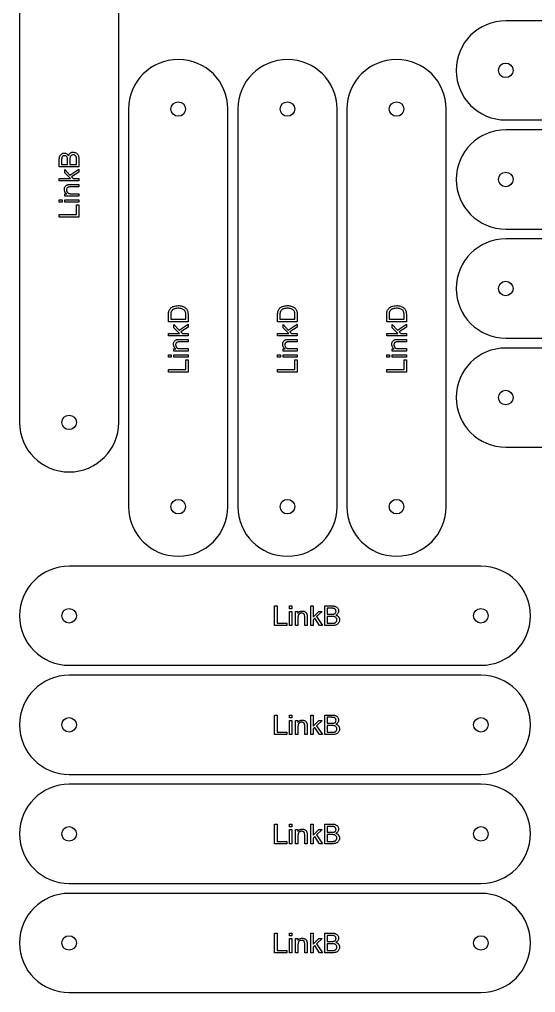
# Model space of a CAD drawing. Header units: millimetres. Extents: x 18 to 1155, y 18 to 1155.
# Drawn here: x 18 to 330, y 18 to 607 of the extents above; entities that cross this region are included whole.
import ezdxf

# ---------------------------------------------------------------- set-up
doc = ezdxf.new("R2010")
doc.units = ezdxf.units.MM
doc.layers.add('cut', color=5, linetype='Continuous', true_color=0x0000ff)
doc.layers.add('line engraving', color=1, linetype='Continuous', true_color=0xff0000)

msp = doc.modelspace()

# ---------------------------------------------------------------- linework, layer by layer
at = {"layer": 'cut', "color": 5, "true_color": 0x0000ff}
for points in [[(78, 612, 1), (18, 612), (18, 363, 1), (78, 363)], [(552.6, 606), (312, 606, 1), (312, 546), (552.6, 546, 1)], [(84, 552.6), (84, 312, 1), (144, 312), (144, 552.6, 1)], [(150, 552.6), (150, 312, 1), (210, 312), (210, 552.6, 1)], [(216, 552.6), (216, 312, 1), (276, 312), (276, 552.6, 1)], [(552.6, 540), (312, 540, 1), (312, 480), (552.6, 480, 1)], [(552.6, 474), (312, 474, 1), (312, 414), (552.6, 414, 1)], [(552.6, 408), (312, 408, 1), (312, 348), (552.6, 348, 1)], [(297, 216, 1), (297, 276), (48, 276, 1), (48, 216)], [(297, 150, 1), (297, 210), (48, 210, 1), (48, 150)], [(297, 84, 1), (297, 144), (48, 144, 1), (48, 84)], [(297, 18, 1), (297, 78), (48, 78, 1), (48, 18)]]:
    msp.add_lwpolyline(points, format="xyb", close=True, dxfattribs=at)
for centre in [(312, 576), (114, 552.6), (180, 552.6), (246, 552.6), (312, 510), (312, 444), (312, 378), (48, 363), (114, 312), (180, 312), (246, 312), (48, 246), (297, 246), (48, 180), (297, 180), (48, 114), (297, 114), (48, 48), (297, 48)]:
    msp.add_circle(centre, 4.4, dxfattribs=at)
at = {"layer": 'line engraving', "color": 1, "true_color": 0xff0000}
for points in [[(53.93, 517.53), (42.07, 517.53), (42.07, 521.98), (42.08, 522.31), (42.09, 522.63), (42.12, 522.92), (42.16, 523.21), (42.21, 523.47), (42.27, 523.72), (42.35, 523.95), (42.43, 524.16), (42.63, 524.55), (42.89, 524.89), (43.19, 525.19), (43.54, 525.45), (43.92, 525.65), (44.3, 525.8), (44.7, 525.88), (45.1, 525.91), (45.48, 525.89), (45.84, 525.81), (46.19, 525.68), (46.54, 525.5), (46.86, 525.27), (47.14, 524.98), (47.4, 524.64), (47.62, 524.25), (47.71, 524.51), (47.81, 524.76), (47.92, 524.99), (48.05, 525.21), (48.19, 525.4), (48.34, 525.59), (48.51, 525.76), (48.7, 525.91), (48.89, 526.04), (49.09, 526.16), (49.3, 526.26), (49.52, 526.34), (49.75, 526.41), (49.99, 526.45), (50.24, 526.48), (50.49, 526.49), (50.9, 526.46), (51.3, 526.4), (51.68, 526.29), (52.04, 526.13), (52.38, 525.95), (52.67, 525.74), (52.93, 525.51), (53.14, 525.26), (53.33, 524.99), (53.49, 524.68), (53.62, 524.34), (53.73, 523.97), (53.82, 523.55), (53.88, 523.1), (53.92, 522.6), (53.93, 522.05), (53.93, 517.53)], [(47.05, 519.1), (47.05, 521.67), (47.04, 522.15), (47.02, 522.56), (46.98, 522.9), (46.92, 523.16), (46.81, 523.44), (46.68, 523.69), (46.52, 523.89), (46.33, 524.06), (46.11, 524.2), (45.86, 524.29), (45.59, 524.35), (45.29, 524.37), (45, 524.35), (44.73, 524.3), (44.48, 524.21), (44.25, 524.08), (44.04, 523.93), (43.87, 523.74), (43.74, 523.52), (43.64, 523.27), (43.6, 523.13), (43.56, 522.96), (43.53, 522.77), (43.51, 522.56), (43.49, 522.32), (43.48, 522.06), (43.47, 521.78), (43.47, 521.47), (43.47, 519.1), (47.05, 519.1)], [(52.53, 519.1), (52.53, 522.05), (52.53, 522.41), (52.52, 522.7), (52.5, 522.94), (52.47, 523.12), (52.42, 523.38), (52.34, 523.62), (52.26, 523.83), (52.15, 524.03), (52.02, 524.2), (51.87, 524.36), (51.69, 524.5), (51.49, 524.63), (51.27, 524.73), (51.02, 524.8), (50.77, 524.85), (50.49, 524.86), (50.17, 524.84), (49.87, 524.78), (49.59, 524.67), (49.34, 524.52), (49.11, 524.33), (48.92, 524.12), (48.77, 523.86), (48.65, 523.58), (48.56, 523.24), (48.5, 522.84), (48.47, 522.38), (48.45, 521.84), (48.45, 519.1), (52.53, 519.1)], [(53.93, 509.13), (42.07, 509.13), (42.07, 510.59), (48.83, 510.59), (45.34, 514.04), (45.34, 515.92), (48.53, 512.64), (53.93, 516.25), (53.93, 514.46), (49.54, 511.62), (50.52, 510.59), (53.93, 510.59), (53.93, 509.13)], [(53.93, 499.91), (45.34, 499.91), (45.34, 501.22), (46.56, 501.22), (46.23, 501.47), (45.94, 501.75), (45.7, 502.05), (45.5, 502.38), (45.34, 502.73), (45.23, 503.12), (45.17, 503.52), (45.14, 503.96), (45.16, 504.34), (45.21, 504.7), (45.3, 505.05), (45.42, 505.38), (45.57, 505.69), (45.75, 505.95), (45.94, 506.18), (46.16, 506.36), (46.39, 506.51), (46.65, 506.63), (46.93, 506.74), (47.23, 506.81), (47.47, 506.85), (47.79, 506.87), (48.18, 506.89), (48.65, 506.89), (53.93, 506.89), (53.93, 505.44), (48.7, 505.44), (48.29, 505.43), (47.93, 505.39), (47.62, 505.34), (47.37, 505.27), (47.16, 505.17), (46.98, 505.03), (46.81, 504.86), (46.67, 504.66), (46.55, 504.44), (46.47, 504.19), (46.42, 503.93), (46.41, 503.65), (46.42, 503.42), (46.44, 503.2), (46.49, 502.99), (46.55, 502.78), (46.64, 502.59), (46.74, 502.4), (46.86, 502.22), (47, 502.04), (47.16, 501.89), (47.36, 501.75), (47.59, 501.63), (47.85, 501.54), (48.15, 501.46), (48.48, 501.41), (48.84, 501.38), (49.24, 501.37), (53.93, 501.37), (53.93, 499.91)], [(43.74, 496.24), (42.07, 496.24), (42.07, 497.7), (43.74, 497.7), (43.74, 496.24)], [(53.93, 496.24), (45.34, 496.24), (45.34, 497.7), (53.93, 497.7), (53.93, 496.24)], [(53.93, 487.14), (42.07, 487.14), (42.07, 488.71), (52.53, 488.71), (52.53, 494.55), (53.93, 494.55), (53.93, 487.14)], [(119.93, 423.84), (108.07, 423.84), (108.07, 427.92), (108.07, 428.26), (108.08, 428.57), (108.09, 428.87), (108.11, 429.14), (108.14, 429.4), (108.17, 429.63), (108.2, 429.84), (108.24, 430.04), (108.38, 430.53), (108.57, 430.98), (108.81, 431.4), (109.09, 431.77), (109.29, 432), (109.51, 432.21), (109.75, 432.41), (109.99, 432.59), (110.25, 432.76), (110.53, 432.92), (110.81, 433.05), (111.12, 433.18), (111.75, 433.38), (112.44, 433.53), (113.16, 433.61), (113.94, 433.64), (114.59, 433.62), (115.21, 433.56), (115.79, 433.47), (116.33, 433.33), (116.83, 433.16), (117.28, 432.97), (117.69, 432.75), (118.06, 432.52), (118.38, 432.27), (118.67, 432), (118.92, 431.73), (119.13, 431.44), (119.32, 431.13), (119.48, 430.79), (119.61, 430.42), (119.73, 430.02), (119.82, 429.59), (119.88, 429.13), (119.92, 428.64), (119.93, 428.12), (119.93, 423.84)], [(118.53, 425.41), (118.53, 427.94), (118.52, 428.5), (118.48, 428.99), (118.41, 429.42), (118.31, 429.78), (118.19, 430.1), (118.05, 430.38), (117.88, 430.63), (117.7, 430.84), (117.39, 431.11), (117.04, 431.34), (116.64, 431.54), (116.2, 431.71), (115.7, 431.85), (115.15, 431.95), (114.56, 432.01), (113.91, 432.03), (113.46, 432.02), (113.03, 431.99), (112.64, 431.94), (112.27, 431.87), (111.92, 431.79), (111.6, 431.68), (111.31, 431.56), (111.05, 431.41), (110.81, 431.26), (110.59, 431.09), (110.39, 430.92), (110.22, 430.74), (110.06, 430.55), (109.92, 430.35), (109.81, 430.14), (109.71, 429.93), (109.66, 429.76), (109.61, 429.57), (109.56, 429.35), (109.53, 429.11), (109.5, 428.84), (109.48, 428.55), (109.47, 428.24), (109.47, 427.9), (109.47, 425.41), (118.53, 425.41)], [(185.93, 423.84), (174.07, 423.84), (174.07, 427.92), (174.07, 428.26), (174.08, 428.57), (174.09, 428.87), (174.11, 429.14), (174.14, 429.4), (174.17, 429.63), (174.2, 429.84), (174.24, 430.04), (174.38, 430.53), (174.57, 430.98), (174.81, 431.4), (175.09, 431.77), (175.29, 432), (175.51, 432.21), (175.75, 432.41), (175.99, 432.59), (176.25, 432.76), (176.53, 432.92), (176.81, 433.05), (177.12, 433.18), (177.75, 433.38), (178.44, 433.53), (179.16, 433.61), (179.94, 433.64), (180.59, 433.62), (181.21, 433.56), (181.79, 433.47), (182.33, 433.33), (182.83, 433.16), (183.28, 432.97), (183.69, 432.75), (184.06, 432.52), (184.38, 432.27), (184.67, 432), (184.92, 431.73), (185.13, 431.44), (185.32, 431.13), (185.48, 430.79), (185.61, 430.42), (185.73, 430.02), (185.82, 429.59), (185.88, 429.13), (185.92, 428.64), (185.93, 428.12), (185.93, 423.84)], [(184.53, 425.41), (184.53, 427.94), (184.52, 428.5), (184.48, 428.99), (184.41, 429.42), (184.31, 429.78), (184.19, 430.1), (184.05, 430.38), (183.88, 430.63), (183.7, 430.84), (183.39, 431.11), (183.04, 431.34), (182.64, 431.54), (182.2, 431.71), (181.7, 431.85), (181.15, 431.95), (180.56, 432.01), (179.91, 432.03), (179.46, 432.02), (179.03, 431.99), (178.64, 431.94), (178.27, 431.87), (177.92, 431.79), (177.6, 431.68), (177.31, 431.56), (177.05, 431.41), (176.81, 431.26), (176.59, 431.09), (176.39, 430.92), (176.22, 430.74), (176.06, 430.55), (175.92, 430.35), (175.81, 430.14), (175.71, 429.93), (175.66, 429.76), (175.61, 429.57), (175.56, 429.35), (175.53, 429.11), (175.5, 428.84), (175.48, 428.55), (175.47, 428.24), (175.47, 427.9), (175.47, 425.41), (184.53, 425.41)], [(251.93, 423.84), (240.07, 423.84), (240.07, 427.92), (240.07, 428.26), (240.08, 428.57), (240.09, 428.87), (240.11, 429.14), (240.14, 429.4), (240.17, 429.63), (240.2, 429.84), (240.24, 430.04), (240.38, 430.53), (240.57, 430.98), (240.81, 431.4), (241.09, 431.77), (241.29, 432), (241.51, 432.21), (241.75, 432.41), (241.99, 432.59), (242.25, 432.76), (242.53, 432.92), (242.81, 433.05), (243.12, 433.18), (243.75, 433.38), (244.44, 433.53), (245.16, 433.61), (245.94, 433.64), (246.59, 433.62), (247.21, 433.56), (247.79, 433.47), (248.33, 433.33), (248.83, 433.16), (249.28, 432.97), (249.69, 432.75), (250.06, 432.52), (250.38, 432.27), (250.67, 432), (250.92, 431.73), (251.13, 431.44), (251.32, 431.13), (251.48, 430.79), (251.61, 430.42), (251.73, 430.02), (251.82, 429.59), (251.88, 429.13), (251.92, 428.64), (251.93, 428.12), (251.93, 423.84)], [(250.53, 425.41), (250.53, 427.94), (250.52, 428.5), (250.48, 428.99), (250.41, 429.42), (250.31, 429.78), (250.19, 430.1), (250.05, 430.38), (249.88, 430.63), (249.7, 430.84), (249.39, 431.11), (249.04, 431.34), (248.64, 431.54), (248.2, 431.71), (247.7, 431.85), (247.15, 431.95), (246.56, 432.01), (245.91, 432.03), (245.46, 432.02), (245.03, 431.99), (244.64, 431.94), (244.27, 431.87), (243.92, 431.79), (243.6, 431.68), (243.31, 431.56), (243.05, 431.41), (242.81, 431.26), (242.59, 431.09), (242.39, 430.92), (242.22, 430.74), (242.06, 430.55), (241.92, 430.35), (241.81, 430.14), (241.71, 429.93), (241.66, 429.76), (241.61, 429.57), (241.56, 429.35), (241.53, 429.11), (241.5, 428.84), (241.48, 428.55), (241.47, 428.24), (241.47, 427.9), (241.47, 425.41), (250.53, 425.41)], [(119.93, 415.38), (108.07, 415.38), (108.07, 416.83), (114.83, 416.83), (111.34, 420.28), (111.34, 422.16), (114.53, 418.88), (119.93, 422.5), (119.93, 420.7), (115.54, 417.86), (116.52, 416.83), (119.93, 416.83), (119.93, 415.38)], [(185.93, 415.38), (174.07, 415.38), (174.07, 416.83), (180.83, 416.83), (177.34, 420.28), (177.34, 422.16), (180.53, 418.88), (185.93, 422.5), (185.93, 420.7), (181.54, 417.86), (182.52, 416.83), (185.93, 416.83), (185.93, 415.38)], [(251.93, 415.38), (240.07, 415.38), (240.07, 416.83), (246.83, 416.83), (243.34, 420.28), (243.34, 422.16), (246.53, 418.88), (251.93, 422.5), (251.93, 420.7), (247.54, 417.86), (248.52, 416.83), (251.93, 416.83), (251.93, 415.38)], [(119.93, 406.15), (111.34, 406.15), (111.34, 407.47), (112.56, 407.47), (112.23, 407.72), (111.94, 407.99), (111.7, 408.29), (111.5, 408.62), (111.34, 408.98), (111.23, 409.36), (111.17, 409.77), (111.14, 410.2), (111.16, 410.58), (111.21, 410.95), (111.3, 411.29), (111.42, 411.63), (111.57, 411.93), (111.75, 412.2), (111.94, 412.42), (112.16, 412.6), (112.39, 412.75), (112.65, 412.88), (112.93, 412.98), (113.23, 413.06), (113.47, 413.09), (113.79, 413.12), (114.18, 413.13), (114.65, 413.14), (119.93, 413.14), (119.93, 411.68), (114.7, 411.68), (114.29, 411.67), (113.93, 411.64), (113.62, 411.58), (113.37, 411.51), (113.16, 411.41), (112.98, 411.27), (112.81, 411.11), (112.67, 410.91), (112.55, 410.68), (112.47, 410.44), (112.42, 410.17), (112.41, 409.89), (112.42, 409.66), (112.44, 409.44), (112.49, 409.23), (112.55, 409.03), (112.64, 408.83), (112.74, 408.64), (112.86, 408.46), (113, 408.29), (113.16, 408.13), (113.36, 407.99), (113.59, 407.87), (113.85, 407.78), (114.15, 407.71), (114.48, 407.65), (114.84, 407.62), (115.24, 407.61), (119.93, 407.61), (119.93, 406.15)], [(185.93, 406.15), (177.34, 406.15), (177.34, 407.47), (178.56, 407.47), (178.23, 407.72), (177.94, 407.99), (177.7, 408.29), (177.5, 408.62), (177.34, 408.98), (177.23, 409.36), (177.17, 409.77), (177.14, 410.2), (177.16, 410.58), (177.21, 410.95), (177.3, 411.29), (177.42, 411.63), (177.57, 411.93), (177.75, 412.2), (177.94, 412.42), (178.16, 412.6), (178.39, 412.75), (178.65, 412.88), (178.93, 412.98), (179.23, 413.06), (179.47, 413.09), (179.79, 413.12), (180.18, 413.13), (180.65, 413.14), (185.93, 413.14), (185.93, 411.68), (180.7, 411.68), (180.29, 411.67), (179.93, 411.64), (179.62, 411.58), (179.37, 411.51), (179.16, 411.41), (178.98, 411.27), (178.81, 411.11), (178.67, 410.91), (178.55, 410.68), (178.47, 410.44), (178.42, 410.17), (178.41, 409.89), (178.42, 409.66), (178.44, 409.44), (178.49, 409.23), (178.55, 409.03), (178.64, 408.83), (178.74, 408.64), (178.86, 408.46), (179, 408.29), (179.16, 408.13), (179.36, 407.99), (179.59, 407.87), (179.85, 407.78), (180.15, 407.71), (180.48, 407.65), (180.84, 407.62), (181.24, 407.61), (185.93, 407.61), (185.93, 406.15)], [(251.93, 406.15), (243.34, 406.15), (243.34, 407.47), (244.56, 407.47), (244.23, 407.72), (243.94, 407.99), (243.7, 408.29), (243.5, 408.62), (243.34, 408.98), (243.23, 409.36), (243.17, 409.77), (243.14, 410.2), (243.16, 410.58), (243.21, 410.95), (243.3, 411.29), (243.42, 411.63), (243.57, 411.93), (243.75, 412.2), (243.94, 412.42), (244.16, 412.6), (244.39, 412.75), (244.65, 412.88), (244.93, 412.98), (245.23, 413.06), (245.47, 413.09), (245.79, 413.12), (246.18, 413.13), (246.65, 413.14), (251.93, 413.14), (251.93, 411.68), (246.7, 411.68), (246.29, 411.67), (245.93, 411.64), (245.62, 411.58), (245.37, 411.51), (245.16, 411.41), (244.98, 411.27), (244.81, 411.11), (244.67, 410.91), (244.55, 410.68), (244.47, 410.44), (244.42, 410.17), (244.41, 409.89), (244.42, 409.66), (244.44, 409.44), (244.49, 409.23), (244.55, 409.03), (244.64, 408.83), (244.74, 408.64), (244.86, 408.46), (245, 408.29), (245.16, 408.13), (245.36, 407.99), (245.59, 407.87), (245.85, 407.78), (246.15, 407.71), (246.48, 407.65), (246.84, 407.62), (247.24, 407.61), (251.93, 407.61), (251.93, 406.15)], [(109.74, 402.48), (108.07, 402.48), (108.07, 403.94), (109.74, 403.94), (109.74, 402.48)], [(119.93, 393.38), (108.07, 393.38), (108.07, 394.95), (118.53, 394.95), (118.53, 400.79), (119.93, 400.79), (119.93, 393.38)], [(119.93, 402.48), (111.34, 402.48), (111.34, 403.94), (119.93, 403.94), (119.93, 402.48)], [(175.74, 402.48), (174.07, 402.48), (174.07, 403.94), (175.74, 403.94), (175.74, 402.48)], [(185.93, 393.38), (174.07, 393.38), (174.07, 394.95), (184.53, 394.95), (184.53, 400.79), (185.93, 400.79), (185.93, 393.38)], [(185.93, 402.48), (177.34, 402.48), (177.34, 403.94), (185.93, 403.94), (185.93, 402.48)], [(241.74, 402.48), (240.07, 402.48), (240.07, 403.94), (241.74, 403.94), (241.74, 402.48)], [(251.93, 393.38), (240.07, 393.38), (240.07, 394.95), (250.53, 394.95), (250.53, 400.79), (251.93, 400.79), (251.93, 393.38)], [(251.93, 402.48), (243.34, 402.48), (243.34, 403.94), (251.93, 403.94), (251.93, 402.48)], [(172.14, 240.07), (172.14, 251.93), (173.71, 251.93), (173.71, 241.47), (179.55, 241.47), (179.55, 240.07), (172.14, 240.07)], [(181.24, 250.26), (181.24, 251.93), (182.7, 251.93), (182.7, 250.26), (181.24, 250.26)], [(181.24, 240.07), (181.24, 248.66), (182.7, 248.66), (182.7, 240.07), (181.24, 240.07)], [(184.91, 240.07), (184.91, 248.66), (186.22, 248.66), (186.22, 247.44), (186.47, 247.77), (186.75, 248.06), (187.05, 248.3), (187.38, 248.5), (187.73, 248.66), (188.12, 248.77), (188.52, 248.83), (188.96, 248.86), (189.34, 248.84), (189.7, 248.79), (190.05, 248.7), (190.38, 248.58), (190.69, 248.43), (190.95, 248.25), (191.18, 248.06), (191.36, 247.84), (191.51, 247.61), (191.63, 247.35), (191.74, 247.07), (191.81, 246.77), (191.85, 246.53), (191.87, 246.21), (191.89, 245.82), (191.89, 245.35), (191.89, 240.07), (190.44, 240.07), (190.44, 245.3), (190.43, 245.71), (190.39, 246.07), (190.34, 246.38), (190.27, 246.63), (190.17, 246.84), (190.03, 247.02), (189.86, 247.19), (189.66, 247.33), (189.44, 247.45), (189.19, 247.53), (188.93, 247.58), (188.65, 247.59), (188.42, 247.58), (188.2, 247.56), (187.99, 247.51), (187.78, 247.45), (187.59, 247.36), (187.4, 247.26), (187.22, 247.14), (187.04, 247), (186.89, 246.84), (186.75, 246.64), (186.63, 246.41), (186.54, 246.15), (186.46, 245.85), (186.41, 245.52), (186.38, 245.16), (186.37, 244.76), (186.37, 240.07), (184.91, 240.07)], [(194.13, 240.07), (194.13, 251.93), (195.59, 251.93), (195.59, 245.17), (199.04, 248.66), (200.92, 248.66), (197.64, 245.47), (201.25, 240.07), (199.46, 240.07), (196.62, 244.46), (195.59, 243.48), (195.59, 240.07), (194.13, 240.07)], [(202.53, 240.07), (202.53, 251.93), (206.98, 251.93), (207.31, 251.92), (207.63, 251.91), (207.92, 251.88), (208.21, 251.84), (208.47, 251.79), (208.72, 251.73), (208.95, 251.65), (209.16, 251.57), (209.55, 251.37), (209.89, 251.11), (210.19, 250.81), (210.45, 250.46), (210.65, 250.08), (210.8, 249.7), (210.88, 249.3), (210.91, 248.9), (210.89, 248.52), (210.81, 248.16), (210.68, 247.81), (210.5, 247.46), (210.27, 247.14), (209.98, 246.86), (209.64, 246.6), (209.25, 246.38), (209.51, 246.29), (209.76, 246.19), (209.99, 246.08), (210.21, 245.95), (210.4, 245.81), (210.59, 245.66), (210.76, 245.49), (210.91, 245.3), (211.04, 245.11), (211.16, 244.91), (211.26, 244.7), (211.34, 244.48), (211.41, 244.25), (211.45, 244.01), (211.48, 243.76), (211.49, 243.51), (211.46, 243.1), (211.4, 242.7), (211.29, 242.32), (211.13, 241.96), (210.95, 241.62), (210.74, 241.33), (210.51, 241.07), (210.26, 240.86), (209.99, 240.67), (209.68, 240.51), (209.34, 240.38), (208.97, 240.27), (208.55, 240.18), (208.1, 240.12), (207.6, 240.08), (207.05, 240.07), (202.53, 240.07)], [(204.1, 246.95), (206.67, 246.95), (207.15, 246.96), (207.56, 246.98), (207.9, 247.02), (208.16, 247.08), (208.44, 247.19), (208.69, 247.32), (208.89, 247.48), (209.06, 247.67), (209.2, 247.89), (209.29, 248.14), (209.35, 248.41), (209.37, 248.71), (209.35, 249), (209.3, 249.27), (209.21, 249.52), (209.08, 249.75), (208.93, 249.96), (208.74, 250.13), (208.52, 250.26), (208.27, 250.36), (208.13, 250.4), (207.96, 250.44), (207.77, 250.47), (207.56, 250.49), (207.32, 250.51), (207.06, 250.52), (206.78, 250.53), (206.47, 250.53), (204.1, 250.53), (204.1, 246.95)], [(204.1, 241.47), (207.05, 241.47), (207.41, 241.47), (207.7, 241.48), (207.94, 241.5), (208.12, 241.53), (208.38, 241.58), (208.62, 241.66), (208.83, 241.74), (209.03, 241.85), (209.2, 241.98), (209.36, 242.13), (209.5, 242.31), (209.63, 242.51), (209.73, 242.73), (209.8, 242.98), (209.85, 243.23), (209.86, 243.51), (209.84, 243.83), (209.78, 244.13), (209.67, 244.41), (209.52, 244.66), (209.33, 244.89), (209.12, 245.08), (208.86, 245.23), (208.58, 245.35), (208.24, 245.44), (207.84, 245.5), (207.38, 245.53), (206.84, 245.55), (204.1, 245.55), (204.1, 241.47)], [(172.14, 174.07), (172.14, 185.93), (173.71, 185.93), (173.71, 175.47), (179.55, 175.47), (179.55, 174.07), (172.14, 174.07)], [(181.24, 184.26), (181.24, 185.93), (182.7, 185.93), (182.7, 184.26), (181.24, 184.26)], [(181.24, 174.07), (181.24, 182.66), (182.7, 182.66), (182.7, 174.07), (181.24, 174.07)], [(184.91, 174.07), (184.91, 182.66), (186.22, 182.66), (186.22, 181.44), (186.47, 181.77), (186.75, 182.06), (187.05, 182.3), (187.38, 182.5), (187.73, 182.66), (188.12, 182.77), (188.52, 182.83), (188.96, 182.86), (189.34, 182.84), (189.7, 182.79), (190.05, 182.7), (190.38, 182.58), (190.69, 182.43), (190.95, 182.25), (191.18, 182.06), (191.36, 181.84), (191.51, 181.61), (191.63, 181.35), (191.74, 181.07), (191.81, 180.77), (191.85, 180.53), (191.87, 180.21), (191.89, 179.82), (191.89, 179.35), (191.89, 174.07), (190.44, 174.07), (190.44, 179.3), (190.43, 179.71), (190.39, 180.07), (190.34, 180.38), (190.27, 180.63), (190.17, 180.84), (190.03, 181.02), (189.86, 181.19), (189.66, 181.33), (189.44, 181.45), (189.19, 181.53), (188.93, 181.58), (188.65, 181.59), (188.42, 181.58), (188.2, 181.56), (187.99, 181.51), (187.78, 181.45), (187.59, 181.36), (187.4, 181.26), (187.22, 181.14), (187.04, 181), (186.89, 180.84), (186.75, 180.64), (186.63, 180.41), (186.54, 180.15), (186.46, 179.85), (186.41, 179.52), (186.38, 179.16), (186.37, 178.76), (186.37, 174.07), (184.91, 174.07)], [(194.13, 174.07), (194.13, 185.93), (195.59, 185.93), (195.59, 179.17), (199.04, 182.66), (200.92, 182.66), (197.64, 179.47), (201.25, 174.07), (199.46, 174.07), (196.62, 178.46), (195.59, 177.48), (195.59, 174.07), (194.13, 174.07)], [(202.53, 174.07), (202.53, 185.93), (206.98, 185.93), (207.31, 185.92), (207.63, 185.91), (207.92, 185.88), (208.21, 185.84), (208.47, 185.79), (208.72, 185.73), (208.95, 185.65), (209.16, 185.57), (209.55, 185.37), (209.89, 185.11), (210.19, 184.81), (210.45, 184.46), (210.65, 184.08), (210.8, 183.7), (210.88, 183.3), (210.91, 182.9), (210.89, 182.52), (210.81, 182.16), (210.68, 181.81), (210.5, 181.46), (210.27, 181.14), (209.98, 180.86), (209.64, 180.6), (209.25, 180.38), (209.51, 180.29), (209.76, 180.19), (209.99, 180.08), (210.21, 179.95), (210.4, 179.81), (210.59, 179.66), (210.76, 179.49), (210.91, 179.3), (211.04, 179.11), (211.16, 178.91), (211.26, 178.7), (211.34, 178.48), (211.41, 178.25), (211.45, 178.01), (211.48, 177.76), (211.49, 177.51), (211.46, 177.1), (211.4, 176.7), (211.29, 176.32), (211.13, 175.96), (210.95, 175.62), (210.74, 175.33), (210.51, 175.07), (210.26, 174.86), (209.99, 174.67), (209.68, 174.51), (209.34, 174.38), (208.97, 174.27), (208.55, 174.18), (208.1, 174.12), (207.6, 174.08), (207.05, 174.07), (202.53, 174.07)], [(204.1, 180.95), (206.67, 180.95), (207.15, 180.96), (207.56, 180.98), (207.9, 181.02), (208.16, 181.08), (208.44, 181.19), (208.69, 181.32), (208.89, 181.48), (209.06, 181.67), (209.2, 181.89), (209.29, 182.14), (209.35, 182.41), (209.37, 182.71), (209.35, 183), (209.3, 183.27), (209.21, 183.52), (209.08, 183.75), (208.93, 183.96), (208.74, 184.13), (208.52, 184.26), (208.27, 184.36), (208.13, 184.4), (207.96, 184.44), (207.77, 184.47), (207.56, 184.49), (207.32, 184.51), (207.06, 184.52), (206.78, 184.53), (206.47, 184.53), (204.1, 184.53), (204.1, 180.95)], [(204.1, 175.47), (207.05, 175.47), (207.41, 175.47), (207.7, 175.48), (207.94, 175.5), (208.12, 175.53), (208.38, 175.58), (208.62, 175.66), (208.83, 175.74), (209.03, 175.85), (209.2, 175.98), (209.36, 176.13), (209.5, 176.31), (209.63, 176.51), (209.73, 176.73), (209.8, 176.98), (209.85, 177.23), (209.86, 177.51), (209.84, 177.83), (209.78, 178.13), (209.67, 178.41), (209.52, 178.66), (209.33, 178.89), (209.12, 179.08), (208.86, 179.23), (208.58, 179.35), (208.24, 179.44), (207.84, 179.5), (207.38, 179.53), (206.84, 179.55), (204.1, 179.55), (204.1, 175.47)], [(172.14, 108.07), (172.14, 119.93), (173.71, 119.93), (173.71, 109.47), (179.55, 109.47), (179.55, 108.07), (172.14, 108.07)], [(181.24, 118.26), (181.24, 119.93), (182.7, 119.93), (182.7, 118.26), (181.24, 118.26)], [(194.13, 108.07), (194.13, 119.93), (195.59, 119.93), (195.59, 113.17), (199.04, 116.66), (200.92, 116.66), (197.64, 113.47), (201.25, 108.07), (199.46, 108.07), (196.62, 112.46), (195.59, 111.48), (195.59, 108.07), (194.13, 108.07)], [(202.53, 108.07), (202.53, 119.93), (206.98, 119.93), (207.31, 119.92), (207.63, 119.91), (207.92, 119.88), (208.21, 119.84), (208.47, 119.79), (208.72, 119.73), (208.95, 119.65), (209.16, 119.57), (209.55, 119.37), (209.89, 119.11), (210.19, 118.81), (210.45, 118.46), (210.65, 118.08), (210.8, 117.7), (210.88, 117.3), (210.91, 116.9), (210.89, 116.52), (210.81, 116.16), (210.68, 115.81), (210.5, 115.46), (210.27, 115.14), (209.98, 114.86), (209.64, 114.6), (209.25, 114.38), (209.51, 114.29), (209.76, 114.19), (209.99, 114.08), (210.21, 113.95), (210.4, 113.81), (210.59, 113.66), (210.76, 113.49), (210.91, 113.3), (211.04, 113.11), (211.16, 112.91), (211.26, 112.7), (211.34, 112.48), (211.41, 112.25), (211.45, 112.01), (211.48, 111.76), (211.49, 111.51), (211.46, 111.1), (211.4, 110.7), (211.29, 110.32), (211.13, 109.96), (210.95, 109.62), (210.74, 109.33), (210.51, 109.07), (210.26, 108.86), (209.99, 108.67), (209.68, 108.51), (209.34, 108.38), (208.97, 108.27), (208.55, 108.18), (208.1, 108.12), (207.6, 108.08), (207.05, 108.07), (202.53, 108.07)], [(204.1, 114.95), (206.67, 114.95), (207.15, 114.96), (207.56, 114.98), (207.9, 115.02), (208.16, 115.08), (208.44, 115.19), (208.69, 115.32), (208.89, 115.48), (209.06, 115.67), (209.2, 115.89), (209.29, 116.14), (209.35, 116.41), (209.37, 116.71), (209.35, 117), (209.3, 117.27), (209.21, 117.52), (209.08, 117.75), (208.93, 117.96), (208.74, 118.13), (208.52, 118.26), (208.27, 118.36), (208.13, 118.4), (207.96, 118.44), (207.77, 118.47), (207.56, 118.49), (207.32, 118.51), (207.06, 118.52), (206.78, 118.53), (206.47, 118.53), (204.1, 118.53), (204.1, 114.95)], [(181.24, 108.07), (181.24, 116.66), (182.7, 116.66), (182.7, 108.07), (181.24, 108.07)], [(184.91, 108.07), (184.91, 116.66), (186.22, 116.66), (186.22, 115.44), (186.47, 115.77), (186.75, 116.06), (187.05, 116.3), (187.38, 116.5), (187.73, 116.66), (188.12, 116.77), (188.52, 116.83), (188.96, 116.86), (189.34, 116.84), (189.7, 116.79), (190.05, 116.7), (190.38, 116.58), (190.69, 116.43), (190.95, 116.25), (191.18, 116.06), (191.36, 115.84), (191.51, 115.61), (191.63, 115.35), (191.74, 115.07), (191.81, 114.77), (191.85, 114.53), (191.87, 114.21), (191.89, 113.82), (191.89, 113.35), (191.89, 108.07), (190.44, 108.07), (190.44, 113.3), (190.43, 113.71), (190.39, 114.07), (190.34, 114.38), (190.27, 114.63), (190.17, 114.84), (190.03, 115.02), (189.86, 115.19), (189.66, 115.33), (189.44, 115.45), (189.19, 115.53), (188.93, 115.58), (188.65, 115.59), (188.42, 115.58), (188.2, 115.56), (187.99, 115.51), (187.78, 115.45), (187.59, 115.36), (187.4, 115.26), (187.22, 115.14), (187.04, 115), (186.89, 114.84), (186.75, 114.64), (186.63, 114.41), (186.54, 114.15), (186.46, 113.85), (186.41, 113.52), (186.38, 113.16), (186.37, 112.76), (186.37, 108.07), (184.91, 108.07)], [(204.1, 109.47), (207.05, 109.47), (207.41, 109.47), (207.7, 109.48), (207.94, 109.5), (208.12, 109.53), (208.38, 109.58), (208.62, 109.66), (208.83, 109.74), (209.03, 109.85), (209.2, 109.98), (209.36, 110.13), (209.5, 110.31), (209.63, 110.51), (209.73, 110.73), (209.8, 110.98), (209.85, 111.23), (209.86, 111.51), (209.84, 111.83), (209.78, 112.13), (209.67, 112.41), (209.52, 112.66), (209.33, 112.89), (209.12, 113.08), (208.86, 113.23), (208.58, 113.35), (208.24, 113.44), (207.84, 113.5), (207.38, 113.53), (206.84, 113.55), (204.1, 113.55), (204.1, 109.47)], [(172.14, 42.07), (172.14, 53.93), (173.71, 53.93), (173.71, 43.47), (179.55, 43.47), (179.55, 42.07), (172.14, 42.07)], [(181.24, 52.26), (181.24, 53.93), (182.7, 53.93), (182.7, 52.26), (181.24, 52.26)], [(194.13, 42.07), (194.13, 53.93), (195.59, 53.93), (195.59, 47.17), (199.04, 50.66), (200.92, 50.66), (197.64, 47.47), (201.25, 42.07), (199.46, 42.07), (196.62, 46.46), (195.59, 45.48), (195.59, 42.07), (194.13, 42.07)], [(202.53, 42.07), (202.53, 53.93), (206.98, 53.93), (207.31, 53.92), (207.63, 53.91), (207.92, 53.88), (208.21, 53.84), (208.47, 53.79), (208.72, 53.73), (208.95, 53.65), (209.16, 53.57), (209.55, 53.37), (209.89, 53.11), (210.19, 52.81), (210.45, 52.46), (210.65, 52.08), (210.8, 51.7), (210.88, 51.3), (210.91, 50.9), (210.89, 50.52), (210.81, 50.16), (210.68, 49.81), (210.5, 49.46), (210.27, 49.14), (209.98, 48.86), (209.64, 48.6), (209.25, 48.38), (209.51, 48.29), (209.76, 48.19), (209.99, 48.08), (210.21, 47.95), (210.4, 47.81), (210.59, 47.66), (210.76, 47.49), (210.91, 47.3), (211.04, 47.11), (211.16, 46.91), (211.26, 46.7), (211.34, 46.48), (211.41, 46.25), (211.45, 46.01), (211.48, 45.76), (211.49, 45.51), (211.46, 45.1), (211.4, 44.7), (211.29, 44.32), (211.13, 43.96), (210.95, 43.62), (210.74, 43.33), (210.51, 43.07), (210.26, 42.86), (209.99, 42.67), (209.68, 42.51), (209.34, 42.38), (208.97, 42.27), (208.55, 42.18), (208.1, 42.12), (207.6, 42.08), (207.05, 42.07), (202.53, 42.07)], [(181.24, 42.07), (181.24, 50.66), (182.7, 50.66), (182.7, 42.07), (181.24, 42.07)], [(184.91, 42.07), (184.91, 50.66), (186.22, 50.66), (186.22, 49.44), (186.47, 49.77), (186.75, 50.06), (187.05, 50.3), (187.38, 50.5), (187.73, 50.66), (188.12, 50.77), (188.52, 50.83), (188.96, 50.86), (189.34, 50.84), (189.7, 50.79), (190.05, 50.7), (190.38, 50.58), (190.69, 50.43), (190.95, 50.25), (191.18, 50.06), (191.36, 49.84), (191.51, 49.61), (191.63, 49.35), (191.74, 49.07), (191.81, 48.77), (191.85, 48.53), (191.87, 48.21), (191.89, 47.82), (191.89, 47.35), (191.89, 42.07), (190.44, 42.07), (190.44, 47.3), (190.43, 47.71), (190.39, 48.07), (190.34, 48.38), (190.27, 48.63), (190.17, 48.84), (190.03, 49.02), (189.86, 49.19), (189.66, 49.33), (189.44, 49.45), (189.19, 49.53), (188.93, 49.58), (188.65, 49.59), (188.42, 49.58), (188.2, 49.56), (187.99, 49.51), (187.78, 49.45), (187.59, 49.36), (187.4, 49.26), (187.22, 49.14), (187.04, 49), (186.89, 48.84), (186.75, 48.64), (186.63, 48.41), (186.54, 48.15), (186.46, 47.85), (186.41, 47.52), (186.38, 47.16), (186.37, 46.76), (186.37, 42.07), (184.91, 42.07)], [(204.1, 48.95), (206.67, 48.95), (207.15, 48.96), (207.56, 48.98), (207.9, 49.02), (208.16, 49.08), (208.44, 49.19), (208.69, 49.32), (208.89, 49.48), (209.06, 49.67), (209.2, 49.89), (209.29, 50.14), (209.35, 50.41), (209.37, 50.71), (209.35, 51), (209.3, 51.27), (209.21, 51.52), (209.08, 51.75), (208.93, 51.96), (208.74, 52.13), (208.52, 52.26), (208.27, 52.36), (208.13, 52.4), (207.96, 52.44), (207.77, 52.47), (207.56, 52.49), (207.32, 52.51), (207.06, 52.52), (206.78, 52.53), (206.47, 52.53), (204.1, 52.53), (204.1, 48.95)], [(204.1, 43.47), (207.05, 43.47), (207.41, 43.47), (207.7, 43.48), (207.94, 43.5), (208.12, 43.53), (208.38, 43.58), (208.62, 43.66), (208.83, 43.74), (209.03, 43.85), (209.2, 43.98), (209.36, 44.13), (209.5, 44.31), (209.63, 44.51), (209.73, 44.73), (209.8, 44.98), (209.85, 45.23), (209.86, 45.51), (209.84, 45.83), (209.78, 46.13), (209.67, 46.41), (209.52, 46.66), (209.33, 46.89), (209.12, 47.08), (208.86, 47.23), (208.58, 47.35), (208.24, 47.44), (207.84, 47.5), (207.38, 47.53), (206.84, 47.55), (204.1, 47.55), (204.1, 43.47)]]:
    msp.add_lwpolyline(points, dxfattribs=at)

doc.saveas('drawing.dxf')
